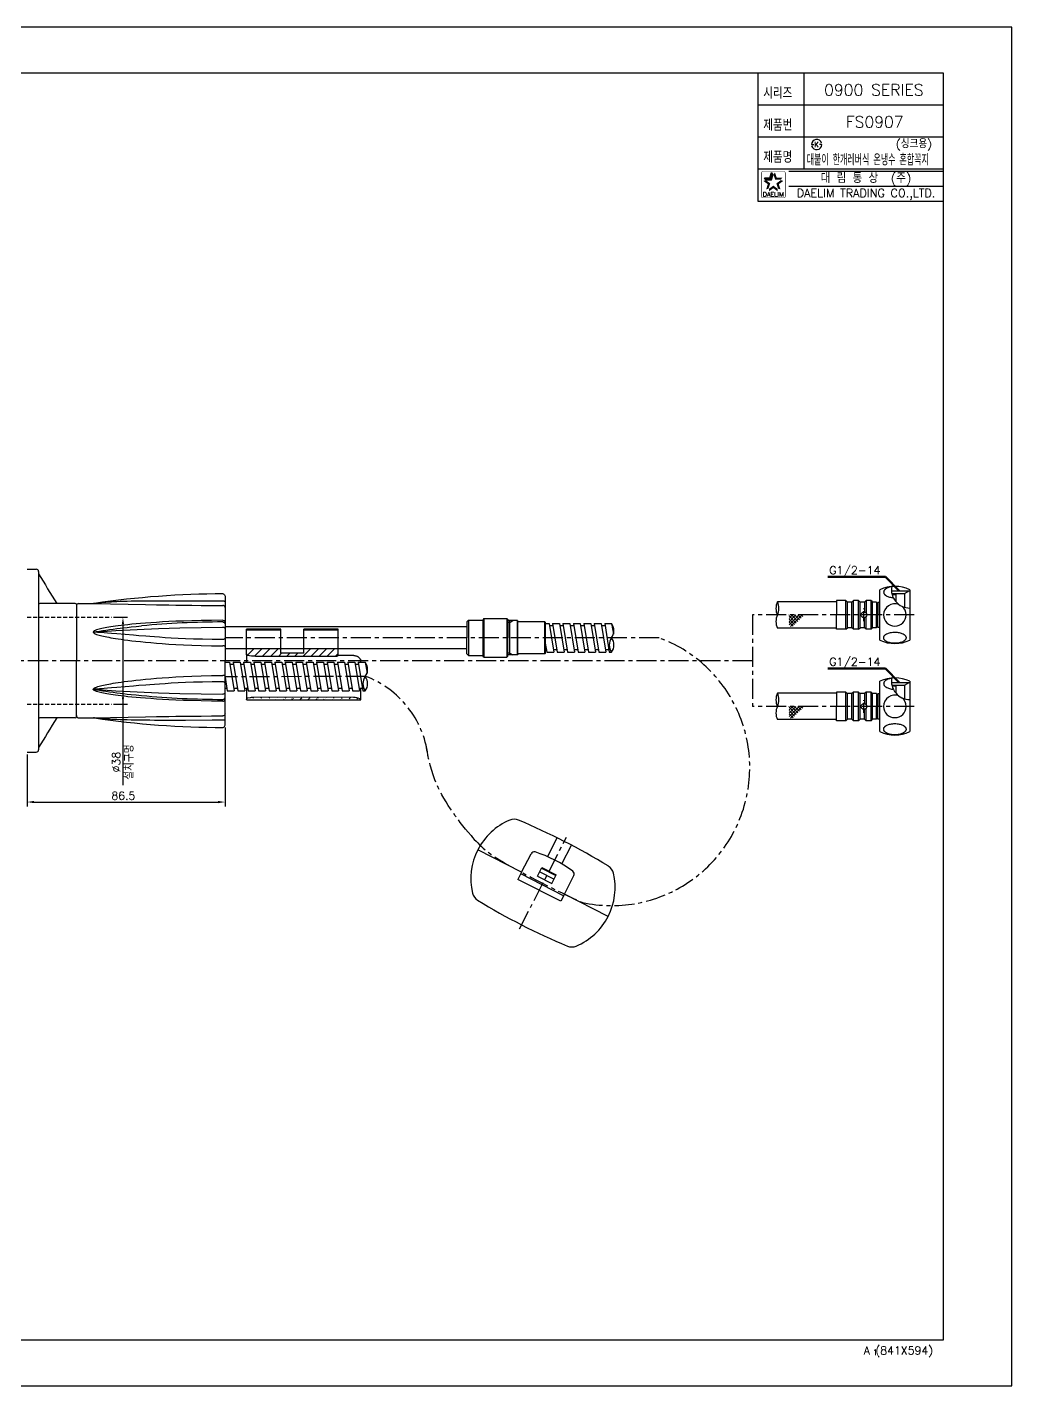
# Model space of a CAD drawing. Extents: x 18066 to 18907, y -8788 to -8194.
# Drawn here: x 18476 to 18907, y -8788 to -8194 of the extents above; entities that cross this region are included whole.
import ezdxf
from ezdxf.enums import TextEntityAlignment as Align

# ---------------------------------------------------------------- set-up
doc = ezdxf.new("R2010")
doc.units = 0
doc.header["$LTSCALE"] = 7
doc.header["$MEASUREMENT"] = 0
doc.linetypes.add('CENTER', pattern=[2, 1.25, -0.25, 0.25, -0.25])
doc.linetypes.add('HIDDEN', pattern=[0.375, 0.25, -0.125])
doc.layers.get('0').update_dxf_attribs({"color": 2, "linetype": 'CONTINUOUS'})
for name, color, linetype in [('CL', 1, 'CENTER'), ('D', 2, 'CONTINUOUS'), ('DIM', 2, 'CONTINUOUS'), ('DWG', 7, 'CONTINUOUS'), ('TXT', 4, 'CONTINUOUS')]:
    doc.layers.add(name, color=color, linetype=linetype)
doc.styles.add('GHS', font='ROMANS.shx', dxfattribs={"bigfont": 'GHS.shx'})
doc.styles.add('HAN', font='TXT.shx', dxfattribs={"bigfont": 'GHS.shx'})
doc.styles.add('ROMANS', font='romans')
doc.dimstyles.new('STANDARD$7', dxfattribs={"dimtxt": 3.5, "dimasz": 3, "dimexe": 1, "dimexo": 1, "dimgap": 1, "dimtad": 1, "dimdec": 4, "dimdsep": 46, "dimtxsty": 'GHS', "dimcen": 1, "dimclrd": 256, "dimclre": 256, "dimclrt": 2, "dimadec": 4, "dimazin": 2, "dimtfac": 1, "dimtdec": 4, "dimtmove": 2, "dimatfit": 2, "dimfxl": 0, "dimtolj": 1, "dimtzin": 0, "dimlwd": -1, "dimlwe": -1, "dimarcsym": 0})
pattern_1 = [(45, (17105.999, -6236.7626), (-1.767767, 1.767767), [])]

# ---------------------------------------------------------------- blocks, each defined once
blk = doc.blocks.new('BORDER')
for p, q in [((1, 1), (0, 1)), ((1, 0), (1, 1)), ((0, 0), (1, 0))]:
    blk.add_line(p, q)
blk = doc.blocks.new('KS')
at = {"layer": 'D'}
for p, q in [((-2.25, 0), (-1.75, 0)), ((-1.75, 0), (-1.25, 0)), ((1.75, 0), (1.25, 0)), ((2.25, 0), (1.75, 0))]:
    blk.add_line(p, q, dxfattribs=at)
for start, end in [(15, 180), (195, 0)]:
    blk.add_arc((0, 0), 2.25, start, end, dxfattribs=at)
at = {"layer": 'D', "style": 'HAN'}
blk.add_text('K', height=2.39, dxfattribs=at).set_placement((0, 0), align=Align.MIDDLE)
blk = doc.blocks.new('A$C00170C1F')
at = {"layer": 'CL'}
blk.add_line((32, 45), (32, 0), dxfattribs=at)
at = {"layer": 'DWG'}
for p, q in [((21.5, 26), (42.5, 26)), ((21.5, 22.5), (21.5, 26)), ((42.5, 22.5), (42.5, 26)), ((0, 22.5), (21.5, 22.5)), ((0, 22.5), (21.5, 22.5)), ((21.5, 23.32), (42.5, 23.32)), ((21.5, 22.5), (21.5, 13.41)), ((28.5, 20.89), (28.5, 16.58)), ((35.5, 20.89), (28.5, 20.89)), ((35.5, 18.71), (28.5, 18.71)), ((35.5, 20.89), (35.5, 16.58)), ((42.5, 22.5), (64, 22.5)), ((42.5, 22.5), (64, 22.5)), ((42.5, 22.5), (42.5, 13.41)), ((35.5, 16.89), (28.5, 16.89)), ((35.5, 16.58), (28.5, 16.58)), ((28.5, 11.3), (28.5, 2.02)), ((35.5, 11.3), (35.5, 2.02))]:
    blk.add_line(p, q, dxfattribs=at)
for centre, radius, start, end in [((10.36, 37.17), 5, 94.37789, 139.87054), ((32, -245.5), 288.5, 85.62211, 94.37789), ((53.64, 37.17), 5, 40.12946, 85.62211), ((27.77, 22.5), 27.77, 139.87054, 180), ((36.23, 22.5), 27.77, 0, 40.12946), ((27.77, 22.5), 27.77, 180, 220.12946), ((36.23, 22.5), 27.77, 319.87054, 0), ((23, 13.41), 1.5, 180, 261.02746), ((32, 70.38), 59.18, 261.02746, 278.98046), ((41, 13.41), 1.5, 278.98046, 0), ((10.36, 7.83), 5, 220.12946, 265.62211), ((32, 290.5), 288.5, 265.62211, 274.37789), ((53.64, 7.83), 5, 274.37789, 319.87054)]:
    blk.add_arc(centre, radius, start, end, dxfattribs=at)

msp = doc.modelspace()

# ---------------------------------------------------------------- hatches: boundary and pattern name
at = {"layer": 'D'}
h = msp.add_hatch(dxfattribs=at)
h.set_pattern_fill('ANSI31', color=256, scale=20, style=0)
h.set_pattern_definition(pattern_1)
h.paths.add_polyline_path([(18572.01, -8465.78), (18572.01, -8468.06, 0.363562), (18572.43, -8468.55), (18574.2, -8468.85, 0.040985), (18575.83, -8468.98), (18611.51, -8468.98, 0.610465), (18611.91, -8468.19), (18612.01, -8468.43), (18612.01, -8465.78), (18597.01, -8465.78), (18597.01, -8467.73), (18587.01, -8467.73), (18587.01, -8465.78)])
h = msp.add_hatch(dxfattribs=at)
h.set_pattern_fill('ANSI31', color=256, scale=20, style=0)
h.set_pattern_definition(pattern_1)
edge = h.paths.add_edge_path()
edge.add_line((18621.84, -8487.9), (18621.47, -8487.71))
edge.add_arc((18621.71, -8488.17), 0.3, 0.00002, 63.43504)
edge.add_arc((18618.78, -8493.08), 6, 63.43459, 89.75)
edge.add_arc((18572.51, -8487.91), 0.5, 99.46229, 180)
edge.add_line((18572.01, -8487.93), (18572.01, -8487.91))
edge.add_arc((18572.31, -8487.93), 0.3, 180, 270)
edge.add_line((18573.62, -8487.21), (18572.43, -8487.41))
edge.add_arc((18575.27, -8497.08), 10, 90.24949, 99.46229)
edge.add_line((18597.01, -8486.98), (18575.22, -8487.08))
edge.add_line((18622.01, -8488.23), (18572.31, -8488.23))
edge.add_line((18618.81, -8487.08), (18597.01, -8486.98))

# ---------------------------------------------------------------- linework, layer by layer
at = {"color": 7}
for p, q in [((18795.56, -8214.05), (18795.56, -8270.05)), ((18815.56, -8214.05), (18815.56, -8256.05)), ((18795.56, -8228.05), (18876.56, -8228.05)), ((18795.56, -8242.05), (18876.56, -8242.05)), ((18795.56, -8256.05), (18876.56, -8256.05)), ((18795.56, -8270.05), (18876.56, -8270.05))]:
    msp.add_line(p, q, dxfattribs=at)
at = {"color": 2}
for p, q in [((18798.38, -8259.87), (18800.8, -8259.87)), ((18799.04, -8260.78), (18798.38, -8259.87)), ((18799.04, -8260.78), (18801.47, -8260.78)), ((18800.8, -8259.87), (18801.55, -8257.56)), ((18801.47, -8260.78), (18802.22, -8258.48)), ((18802.22, -8258.48), (18801.55, -8257.56)), ((18809.16, -8453.98), (18812.12, -8451.02)), ((18809.16, -8455.39), (18813.54, -8451.02)), ((18809.16, -8452.56), (18810.71, -8451.02)), ((18809.16, -8451.15), (18809.29, -8451.02)), ((18812.33, -8454.57), (18809.16, -8451.4)), ((18809.87, -8456.1), (18814.95, -8451.02)), ((18813.04, -8453.86), (18810.2, -8451.02)), ((18813.75, -8453.15), (18811.61, -8451.02)), ((18814.45, -8452.44), (18813.03, -8451.02)), ((18815.16, -8451.74), (18814.44, -8451.02)), ((18815.87, -8451.03), (18815.86, -8451.02)), ((18811.62, -8455.27), (18809.16, -8452.81)), ((18810.92, -8455.98), (18809.16, -8454.23)), ((18809.16, -8493.98), (18812.12, -8491.02)), ((18809.16, -8495.39), (18813.54, -8491.02)), ((18809.16, -8492.56), (18810.71, -8491.02)), ((18809.16, -8491.15), (18809.29, -8491.02)), ((18812.33, -8494.57), (18809.16, -8491.4)), ((18811.62, -8495.27), (18809.16, -8492.81)), ((18809.87, -8496.1), (18814.95, -8491.02)), ((18813.04, -8493.86), (18810.2, -8491.02)), ((18813.75, -8493.15), (18811.61, -8491.02)), ((18814.45, -8492.44), (18813.03, -8491.02)), ((18815.16, -8491.74), (18814.44, -8491.02)), ((18815.87, -8491.03), (18815.86, -8491.02)), ((18810.92, -8495.98), (18809.16, -8494.23))]:
    msp.add_line(p, q, dxfattribs=at)
at = {"color": 2, "linetype": 'Continuous'}
for p, q in [((18809.06, -8257.05), (18876.56, -8257.05)), ((18809.06, -8263.55), (18876.56, -8263.55))]:
    msp.add_line(p, q, dxfattribs=at)
at = {"color": 7, "linetype": 'Continuous'}
for p, q in [((18848.93, -8451.02), (18848.93, -8440)), ((18854.11, -8441.67), (18859.68, -8441.67)), ((18848.93, -8462.04), (18848.93, -8451.02)), ((18587.01, -8457.2), (18572.01, -8457.2)), ((18572.01, -8468.52), (18572.01, -8457.2)), ((18587.01, -8457.7), (18572.01, -8457.7)), ((18587.01, -8467.73), (18587.01, -8457.2)), ((18597.01, -8467.73), (18597.01, -8457.2)), ((18612.01, -8457.2), (18597.01, -8457.2)), ((18612.01, -8457.7), (18597.01, -8457.7)), ((18612.01, -8468.42), (18612.01, -8457.2)), ((18572.02, -8468.72), (18572.01, -8468.92)), ((18572.01, -8468.92), (18572.01, -8469.15)), ((18572.01, -8469.15), (18572.01, -8469.39)), ((18572.01, -8469.39), (18572.01, -8471.73)), ((18572.02, -8468.63), (18572.02, -8468.66)), ((18572.02, -8468.67), (18572.02, -8468.72)), ((18572.43, -8468.55), (18574.19, -8468.85)), ((18575.84, -8468.98), (18611.51, -8468.98)), ((18597.01, -8467.73), (18587.01, -8467.73)), ((18612.51, -8468.64), (18617.87, -8468.64)), ((18622.01, -8471.73), (18622.01, -8471.02)), ((18848.93, -8491.02), (18848.93, -8480)), ((18854.11, -8481.67), (18859.68, -8481.67)), ((18572.01, -8483.23), (18572.01, -8487.93)), ((18572.01, -8487.93), (18572.01, -8487.91)), ((18622.01, -8488.23), (18572.31, -8488.23)), ((18573.62, -8487.21), (18572.43, -8487.41)), ((18597.01, -8486.98), (18575.22, -8487.08)), ((18618.81, -8487.08), (18597.01, -8486.98)), ((18621.84, -8487.9), (18621.47, -8487.71)), ((18622.01, -8488.19), (18622.01, -8483.23)), ((18848.93, -8502.04), (18848.93, -8491.02))]:
    msp.add_line(p, q, dxfattribs=at)
at = {"color": 2, "linetype": 'Continuous', "const_width": 0.2}
for points in [[(18797.04, -8257.92, -0.414214), (18797.79, -8257.17)], [(18797.04, -8267.92), (18797.04, -8257.92, -1)], [(18797.79, -8257.17), (18806.79, -8257.17, -0.414214), (18807.54, -8257.92, 0.043396)], [(18807.54, -8257.92), (18807.54, -8267.92, -0.414214), (18806.79, -8268.67)], [(18806.79, -8268.67), (18798.04, -8268.67, -0.414214), (18797.04, -8267.92, 0.672398)]]:
    msp.add_lwpolyline(points, format="xyb", dxfattribs=at)
at = {"color": 7, "linetype": 'Continuous'}
for points in [[(18572.01, -8468.52), (18572.01, -8468.55), (18572.01, -8468.58), (18572.01, -8468.6), (18572.02, -8468.63)], [(18572.02, -8468.66), (18572.02, -8468.67), (18572.02, -8468.67)], [(18572.02, -8468.67), (18572.02, -8468.67), (18572.02, -8468.67), (18572.02, -8468.67)], [(18612.01, -8468.42), (18612.01, -8468.44), (18612.02, -8468.46), (18612.04, -8468.48), (18612.05, -8468.5)], [(18612.05, -8468.5), (18612.08, -8468.52), (18612.11, -8468.54), (18612.14, -8468.56), (18612.18, -8468.58), (18612.22, -8468.59), (18612.27, -8468.61), (18612.31, -8468.62), (18612.36, -8468.63), (18612.41, -8468.63), (18612.46, -8468.63), (18612.51, -8468.64)], [(18617.87, -8468.64), (18618.09, -8468.64), (18618.31, -8468.65), (18618.53, -8468.66), (18618.74, -8468.68), (18618.96, -8468.71), (18619.17, -8468.74), (18619.37, -8468.78), (18619.57, -8468.83), (18619.77, -8468.88), (18619.96, -8468.94), (18620.14, -8469.01), (18620.32, -8469.08), (18620.48, -8469.17), (18620.65, -8469.26), (18620.8, -8469.36), (18620.94, -8469.48), (18621.07, -8469.6), (18621.2, -8469.73)], [(18621.2, -8469.73), (18621.33, -8469.88), (18621.45, -8470.04), (18621.57, -8470.2), (18621.69, -8470.37), (18621.81, -8470.54), (18621.93, -8470.71)], [(18621.93, -8470.71), (18621.95, -8470.76), (18621.97, -8470.8), (18621.99, -8470.85), (18622, -8470.9), (18622.01, -8470.96), (18622.01, -8471.02)]]:
    msp.add_lwpolyline(points, dxfattribs=at)
for centre, radius, start, end in [((18855.43, -8453.52), 15, 64.32071, 115.67929), ((18855.43, -8448.52), 15, 244.32071, 295.67929), ((18572.51, -8468.06), 0.5, 180, 260.53771), ((18575.84, -8458.98), 10, 260.53771, 269.99999), ((18611.51, -8468.48), 0.5, 270, 0), ((18855.43, -8493.52), 15, 64.32071, 115.67929), ((18572.51, -8487.91), 0.5, 99.46229, 180), ((18572.31, -8487.93), 0.3, 180, 270), ((18575.27, -8497.08), 10, 90.24949, 99.46229), ((18618.78, -8493.08), 6, 63.43459, 89.75), ((18621.71, -8488.17), 0.3, 0.00002, 63.43504), ((18855.43, -8488.52), 15, 244.32071, 295.67929)]:
    msp.add_arc(centre, radius, start, end, dxfattribs=at)
at = {"color": 2, "linetype": 'Continuous'}
for centre, radius, start, end in [((18810.21, -8448.17), 6.77, 154.67098, 204.89297), ((18797.93, -8448.12), 6.78, 334.70702, 24.85692), ((18810.21, -8453.87), 6.77, 155.10703, 205.32902), ((18810.21, -8488.17), 6.77, 154.67098, 204.89297), ((18797.93, -8488.12), 6.78, 334.70702, 24.85692), ((18810.21, -8493.87), 6.77, 155.10703, 205.32902)]:
    msp.add_arc(centre, radius, start, end, dxfattribs=at)
for centre, radius, start, end in [((18727.21, -8457.9), 5.38, 324.51066, 35.48934), ((18735.98, -8464.15), 5.39, 144.53814, 215.46186), ((18727.21, -8464.15), 5.39, 324.53814, 35.46186), ((18619.52, -8474.86), 5.38, 324.51066, 35.48934), ((18628.29, -8481.11), 5.39, 144.53814, 215.46186), ((18619.52, -8481.11), 5.39, 324.53814, 35.46186)]:
    msp.add_arc(centre, radius, start, end)
at = {"color": 2}
for points in [[(18799.88, -8262.7), (18800.96, -8262.35), (18797.92, -8261.27), (18799, -8260.92)], [(18798.38, -8259.87), (18799.04, -8260.78), (18800.8, -8259.87), (18801.47, -8260.78)], [(18799.13, -8265), (18800.21, -8264.65), (18799.88, -8262.7), (18800.96, -8262.35)], [(18800.8, -8259.87), (18801.47, -8260.78), (18801.55, -8257.56), (18802.22, -8258.48)], [(18803.03, -8257.56), (18802.37, -8258.48), (18803.78, -8259.87), (18803.12, -8260.78)], [(18803.78, -8259.87), (18803.12, -8260.78), (18806.21, -8259.87), (18805.54, -8260.78)], [(18806.66, -8261.27), (18805.59, -8260.92), (18804.7, -8262.7), (18803.62, -8262.35)], [(18804.7, -8262.7), (18803.62, -8262.35), (18805.45, -8265), (18804.37, -8264.65)], [(18802.29, -8264.45), (18802.29, -8263.32), (18800.33, -8265.87), (18800.33, -8264.74)], [(18804.25, -8265.87), (18804.25, -8264.74), (18802.29, -8264.45), (18802.29, -8263.32)]]:
    msp.add_solid(points, dxfattribs=at)
at = {"layer": 'CL'}
for p, q in [((18863.93, -8451.02), (18793.19, -8451.02)), ((18793.19, -8451.02), (18793.19, -8491.02)), ((18752.32, -8461.02), (18562.58, -8461.02)), ((18793.19, -8471.02), (18457.08, -8471.02)), ((18624.01, -8477.87), (18562.58, -8478.13)), ((18863.93, -8491.02), (18793.19, -8491.02))]:
    msp.add_line(p, q, dxfattribs=at)
at = {"layer": 'CL', "ltscale": 0.5}
for p, q in [((18841.93, -8453.77), (18841.93, -8448.27)), ((18841.93, -8493.77), (18841.93, -8488.27))]:
    msp.add_line(p, q, dxfattribs=at)
at = {"layer": 'CL'}
for centre, radius, start, end in [((18731.61, -8517.73), 60.37, 257.87748, 69.94571), ((18609.03, -8517.73), 42.59, 7.29686, 69.4065), ((18708.37, -8515.29), 50, 220.09229, 240.22077), ((18890.84, -8196.41), 417.39, 240.22077, 245.67823)]:
    msp.add_arc(centre, radius, start, end, dxfattribs=at)
msp.add_open_spline([(18670.12, -8547.49), (18663.71, -8539.87), (18654.65, -8527.76), (18651.33, -8513.24), (18650.49, -8507.99)], degree=3, knots=[8.629872, 8.629872, 8.629872, 8.629872, 37.797333, 53.628396, 53.628396, 53.628396, 53.628396], dxfattribs=at)
at = {"layer": 'D'}
for p, q in [((18853.95, -8440.54), (18861.63, -8440.54)), ((18675.71, -8452.52), (18675.71, -8469.52)), ((18685.78, -8452.52), (18685.78, -8469.52)), ((18669.03, -8453.27), (18669.03, -8468.77)), ((18675.28, -8453.27), (18675.28, -8468.77)), ((18687.08, -8454.27), (18686.28, -8454.27)), ((18687.08, -8454.27), (18688.38, -8453.52)), ((18690.38, -8468.52), (18690.38, -8453.52)), ((18702.38, -8468.02), (18702.38, -8454.02)), ((18687.08, -8467.77), (18686.28, -8467.77)), ((18687.08, -8467.77), (18688.38, -8468.52)), ((18853.95, -8480.54), (18861.63, -8480.54))]:
    msp.add_line(p, q, dxfattribs=at)
at = {"layer": 'D', "color": 7}
for p, q in [((18854.19, -8442.02), (18855.93, -8442.02)), ((18855.93, -8445.29), (18855.93, -8442.02)), ((18854.19, -8482.02), (18855.93, -8482.02)), ((18855.93, -8485.29), (18855.93, -8482.02))]:
    msp.add_line(p, q, dxfattribs=at)
at = {"layer": 'D', "color": 0}
for p, q in [((18859.68, -8441.67), (18859.68, -8447.68)), ((18848.93, -8461.7), (18848.93, -8451.02)), ((18859.68, -8481.67), (18859.68, -8487.68)), ((18848.93, -8501.7), (18848.93, -8491.02))]:
    msp.add_line(p, q, dxfattribs=at)
at = {"layer": 'D', "color": 2}
for p, q in [((18562.58, -8500.22), (18562.58, -8534.82)), ((18476.08, -8512.02), (18476.08, -8534.82)), ((18479.08, -8532.82), (18559.58, -8532.82))]:
    msp.add_line(p, q, dxfattribs=at)
at = {"layer": 'D'}
for centre in [(18861.93, -8440), (18861.93, -8480)]:
    msp.add_arc(centre, 8, 169.78672, 270, dxfattribs=at)
at = {"layer": 'D', "color": 2}
for points in [[(18479.08, -8532.32), (18479.08, -8533.32), (18476.08, -8532.82)], [(18559.58, -8532.32), (18559.58, -8533.32), (18562.58, -8532.82)]]:
    msp.add_solid(points, dxfattribs=at)
at = {"layer": 'DIM', "color": 3, "linetype": 'HIDDEN'}
for p, q in [((18476.08, -8452.02), (18512.88, -8452.02)), ((18476.08, -8490.02), (18512.88, -8490.02))]:
    msp.add_line(p, q, dxfattribs=at)
at = {"layer": 'DIM'}
for p, q in [((18513.88, -8452.02), (18519.95, -8452.02)), ((18517.95, -8455.02), (18517.95, -8525.41)), ((18513.88, -8490.02), (18519.95, -8490.02))]:
    msp.add_line(p, q, dxfattribs=at)
for points in [[(18517.45, -8455.02), (18518.45, -8455.02), (18517.95, -8452.02)], [(18517.45, -8487.02), (18518.45, -8487.02), (18517.95, -8490.02)]]:
    msp.add_solid(points, dxfattribs=at)
at = {"layer": 'DWG'}
for p, q in [((18476.08, -8431.02), (18480.08, -8431.02)), ((18481.08, -8432.02), (18481.08, -8510.02)), ((18497.08, -8446.02), (18481.58, -8446.02)), ((18497.58, -8446.52), (18497.58, -8471.02)), ((18498.58, -8446.02), (18504.99, -8446.02)), ((18504.99, -8446.02), (18527.8, -8446.49)), ((18505.22, -8446.02), (18505.07, -8446.02)), ((18505.33, -8446), (18505.5, -8445.98)), ((18505.5, -8445.98), (18505.51, -8445.98)), ((18505.51, -8445.98), (18505.5, -8445.98)), ((18505.51, -8445.98), (18505.51, -8445.98)), ((18516.78, -8445.2), (18515.33, -8445.25)), ((18518.2, -8445.15), (18516.78, -8445.2)), ((18519.73, -8445.11), (18518.2, -8445.15)), ((18521.52, -8445.07), (18519.73, -8445.11)), ((18523.69, -8445.03), (18521.52, -8445.07)), ((18526.39, -8444.99), (18523.69, -8445.03)), ((18529.75, -8444.96), (18526.39, -8444.99)), ((18527.8, -8446.49), (18532.56, -8446.58)), ((18545.29, -8444.93), (18539.06, -8444.93)), ((18561.73, -8441.82), (18562.1, -8441.97)), ((18562.1, -8441.97), (18562.35, -8442.19)), ((18562.35, -8442.19), (18562.52, -8442.49)), ((18562.52, -8442.49), (18562.58, -8442.82)), ((18562.58, -8442.82), (18562.58, -8471.02)), ((18829.93, -8445.27), (18804.09, -8445.27)), ((18834.05, -8444.77), (18829.93, -8444.77)), ((18829.93, -8444.77), (18829.93, -8451.02)), ((18834.05, -8457.27), (18834.05, -8444.77)), ((18834.05, -8444.77), (18834.7, -8445.42)), ((18834.68, -8456.64), (18834.68, -8445.41)), ((18836.66, -8445.42), (18834.7, -8445.42)), ((18837.31, -8444.77), (18836.66, -8445.42)), ((18836.66, -8456.62), (18836.66, -8445.42)), ((18837.31, -8457.27), (18837.31, -8444.77)), ((18839.55, -8444.77), (18837.31, -8444.77)), ((18839.55, -8457.27), (18839.55, -8444.77)), ((18839.55, -8444.77), (18840.2, -8445.42)), ((18840.2, -8456.62), (18840.2, -8445.42)), ((18842.16, -8445.42), (18840.2, -8445.42)), ((18842.81, -8444.77), (18842.16, -8445.42)), ((18842.16, -8445.42), (18842.16, -8449.79)), ((18845.05, -8444.77), (18842.81, -8444.77)), ((18842.81, -8444.77), (18842.81, -8450.14)), ((18845.05, -8457.27), (18845.05, -8444.77)), ((18845.05, -8444.77), (18845.7, -8445.42)), ((18845.7, -8456.62), (18845.7, -8445.42)), ((18847.43, -8445.42), (18845.7, -8445.42)), ((18847.43, -8445.42), (18847.43, -8451.02)), ((18847.93, -8445.52), (18847.93, -8451.02)), ((18848.93, -8445.52), (18847.93, -8445.52)), ((18497.58, -8447.02), (18497.58, -8449.02)), ((18675.71, -8452.52), (18675.28, -8453.27)), ((18675.71, -8452.52), (18685.78, -8452.52)), ((18686.28, -8453.02), (18685.78, -8452.52)), ((18829.93, -8457.27), (18829.93, -8451.02)), ((18842.16, -8456.62), (18842.16, -8452.25)), ((18842.81, -8457.27), (18842.81, -8451.9)), ((18847.93, -8447.27), (18847.43, -8447.27)), ((18847.43, -8456.62), (18847.43, -8451.02)), ((18847.93, -8456.52), (18847.93, -8451.02)), ((18505.5, -8458.5), (18505.51, -8458.5)), ((18505.51, -8458.54), (18505.51, -8458.46)), ((18507.66, -8458.08), (18509.19, -8457.85)), ((18509.19, -8457.85), (18510.49, -8457.65)), ((18510.49, -8457.65), (18512.05, -8457.43)), ((18512.05, -8457.43), (18513.72, -8457.19)), ((18513.72, -8457.19), (18515.33, -8456.98)), ((18515.33, -8456.98), (18516.78, -8456.8)), ((18516.78, -8456.8), (18518.2, -8456.63)), ((18518.2, -8456.63), (18519.73, -8456.45)), ((18519.73, -8456.45), (18521.51, -8456.25)), ((18521.51, -8456.25), (18523.68, -8456.02)), ((18668.28, -8456.27), (18562.58, -8456.27)), ((18668.28, -8454.02), (18669.03, -8453.27)), ((18668.28, -8454.02), (18668.28, -8461.02)), ((18669.03, -8453.27), (18675.28, -8453.27)), ((18686.28, -8453.02), (18686.28, -8461.02)), ((18690.38, -8453.52), (18686.28, -8453.52)), ((18687.08, -8468.52), (18687.08, -8453.52)), ((18690.38, -8453.52), (18690.58, -8453.72)), ((18690.58, -8453.72), (18690.58, -8454.02)), ((18690.58, -8468.02), (18690.58, -8454.02)), ((18702.38, -8454.02), (18690.58, -8454.02)), ((18702.38, -8454.02), (18702.58, -8454.22)), ((18702.58, -8454.22), (18702.58, -8467.82)), ((18702.58, -8454.77), (18704.22, -8454.77)), ((18704.22, -8454.77), (18706.26, -8467.27)), ((18705.9, -8455.77), (18704.38, -8455.77)), ((18705.74, -8454.77), (18707.78, -8467.27)), ((18705.74, -8454.77), (18708.78, -8454.77)), ((18708.78, -8454.77), (18710.82, -8467.27)), ((18710.46, -8455.77), (18708.94, -8455.77)), ((18710.3, -8454.77), (18712.34, -8467.27)), ((18710.3, -8454.77), (18713.34, -8454.77)), ((18713.34, -8454.77), (18715.38, -8467.27)), ((18715.03, -8455.77), (18713.51, -8455.77)), ((18714.87, -8454.77), (18716.91, -8467.27)), ((18714.87, -8454.77), (18717.91, -8454.77)), ((18717.91, -8454.77), (18719.94, -8467.27)), ((18719.59, -8455.77), (18718.07, -8455.77)), ((18719.43, -8454.77), (18721.46, -8467.27)), ((18719.43, -8454.77), (18722.47, -8454.77)), ((18722.47, -8454.77), (18724.5, -8467.27)), ((18724.16, -8455.77), (18722.64, -8455.77)), ((18724, -8454.77), (18726.03, -8467.27)), ((18724, -8454.77), (18727.04, -8454.77)), ((18727.04, -8454.77), (18729.07, -8467.27)), ((18728.72, -8455.77), (18727.2, -8455.77)), ((18728.56, -8454.77), (18730.59, -8467.27)), ((18728.56, -8454.77), (18731.6, -8454.77)), ((18731.6, -8454.77), (18732.36, -8459.47)), ((18732.16, -8455.77), (18731.77, -8455.77)), ((18829.93, -8456.77), (18804.09, -8456.77)), ((18834.05, -8457.27), (18829.93, -8457.27)), ((18834.05, -8457.27), (18834.7, -8456.62)), ((18836.66, -8456.62), (18834.7, -8456.62)), ((18837.31, -8457.27), (18836.66, -8456.62)), ((18839.55, -8457.27), (18837.31, -8457.27)), ((18839.55, -8457.27), (18840.2, -8456.62)), ((18842.16, -8456.62), (18840.2, -8456.62)), ((18842.81, -8457.27), (18842.16, -8456.62)), ((18845.05, -8457.27), (18842.81, -8457.27)), ((18845.05, -8457.27), (18845.7, -8456.62)), ((18847.43, -8456.62), (18845.7, -8456.62)), ((18847.93, -8454.77), (18847.43, -8454.77)), ((18848.93, -8456.52), (18847.93, -8456.52)), ((18508.64, -8458.75), (18507.66, -8458.68)), ((18509.8, -8458.83), (18508.64, -8458.75)), ((18511.24, -8458.95), (18509.8, -8458.83)), ((18512.88, -8459.08), (18511.24, -8458.95)), ((18515.33, -8459.29), (18512.88, -8459.08)), ((18522.54, -8459.93), (18515.33, -8459.29)), ((18524.96, -8460.13), (18522.54, -8459.93)), ((18668.28, -8468.02), (18668.28, -8461.02)), ((18686.28, -8469.02), (18686.28, -8461.02)), ((18702.58, -8463.36), (18703.22, -8467.27)), ((18668.28, -8465.77), (18562.58, -8465.77)), ((18668.28, -8468.02), (18669.03, -8468.77)), ((18669.03, -8468.77), (18675.28, -8468.77)), ((18675.71, -8469.52), (18675.28, -8468.77)), ((18675.71, -8469.52), (18685.78, -8469.52)), ((18686.28, -8469.02), (18685.78, -8469.52)), ((18690.38, -8468.52), (18686.28, -8468.52)), ((18690.38, -8468.52), (18690.58, -8468.32)), ((18690.58, -8468.02), (18690.58, -8468.32)), ((18702.38, -8468.02), (18690.58, -8468.02)), ((18702.38, -8468.02), (18702.58, -8467.82)), ((18703.05, -8466.27), (18702.58, -8466.27)), ((18703.22, -8467.27), (18706.26, -8467.27)), ((18707.61, -8466.27), (18706.09, -8466.27)), ((18707.78, -8467.27), (18710.82, -8467.27)), ((18712.17, -8466.27), (18710.65, -8466.27)), ((18712.34, -8467.27), (18715.38, -8467.27)), ((18716.69, -8466.27), (18715.21, -8466.27)), ((18716.74, -8466.27), (18715.22, -8466.27)), ((18716.91, -8467.27), (18719.94, -8467.27)), ((18721.3, -8466.27), (18719.78, -8466.27)), ((18721.46, -8467.27), (18724.5, -8467.27)), ((18725.82, -8466.27), (18724.34, -8466.27)), ((18725.87, -8466.27), (18724.35, -8466.27)), ((18726.03, -8467.27), (18729.07, -8467.27)), ((18730.43, -8466.27), (18728.91, -8466.27)), ((18730.59, -8467.27), (18731.6, -8467.27)), ((18497.58, -8495.02), (18497.58, -8471.02)), ((18562.58, -8499.22), (18562.58, -8471.02)), ((18562.58, -8471.73), (18564.57, -8471.73)), ((18564.57, -8471.73), (18566.61, -8484.23)), ((18566.25, -8472.73), (18564.73, -8472.73)), ((18566.09, -8471.73), (18568.13, -8484.23)), ((18566.09, -8471.73), (18569.13, -8471.73)), ((18569.13, -8471.73), (18571.17, -8484.23)), ((18570.82, -8472.73), (18569.3, -8472.73)), ((18570.66, -8471.73), (18572.7, -8484.23)), ((18570.66, -8471.73), (18573.7, -8471.73)), ((18573.7, -8471.73), (18575.74, -8484.23)), ((18575.38, -8472.73), (18573.86, -8472.73)), ((18575.22, -8471.73), (18577.26, -8484.23)), ((18575.22, -8471.73), (18578.26, -8471.73)), ((18578.26, -8471.73), (18580.3, -8484.23)), ((18579.95, -8472.73), (18578.43, -8472.73)), ((18579.79, -8471.73), (18581.83, -8484.23)), ((18579.79, -8471.73), (18582.83, -8471.73)), ((18582.83, -8471.73), (18584.87, -8484.23)), ((18584.51, -8472.73), (18582.99, -8472.73)), ((18584.35, -8471.73), (18586.39, -8484.23)), ((18584.35, -8471.73), (18587.39, -8471.73)), ((18587.39, -8471.73), (18589.42, -8484.23)), ((18589.08, -8472.73), (18587.56, -8472.73)), ((18588.92, -8471.73), (18590.95, -8484.23)), ((18588.92, -8471.73), (18591.96, -8471.73)), ((18591.96, -8471.73), (18593.99, -8484.23)), ((18593.64, -8472.73), (18592.12, -8472.73)), ((18593.48, -8471.73), (18595.51, -8484.23)), ((18593.48, -8471.73), (18596.52, -8471.73)), ((18596.52, -8471.73), (18598.55, -8484.23)), ((18598.21, -8472.73), (18596.69, -8472.73)), ((18598.05, -8471.73), (18600.08, -8484.23)), ((18598.05, -8471.73), (18601.09, -8471.73)), ((18601.09, -8471.73), (18603.12, -8484.23)), ((18602.77, -8472.73), (18601.25, -8472.73)), ((18602.61, -8471.73), (18604.64, -8484.23)), ((18602.61, -8471.73), (18605.64, -8471.73)), ((18605.64, -8471.73), (18607.68, -8484.23)), ((18607.34, -8472.73), (18605.82, -8472.73)), ((18607.17, -8471.73), (18609.21, -8484.23)), ((18607.17, -8471.73), (18610.21, -8471.73)), ((18610.21, -8471.73), (18612.25, -8484.23)), ((18611.9, -8472.73), (18610.38, -8472.73)), ((18611.73, -8471.73), (18613.77, -8484.23)), ((18611.73, -8471.73), (18614.77, -8471.73)), ((18614.77, -8471.73), (18616.81, -8484.23)), ((18616.47, -8472.73), (18614.95, -8472.73)), ((18616.3, -8471.73), (18618.34, -8484.23)), ((18616.3, -8471.73), (18619.34, -8471.73)), ((18619.34, -8471.73), (18621.38, -8484.23)), ((18621.03, -8472.73), (18619.51, -8472.73)), ((18620.86, -8471.73), (18622.9, -8484.23)), ((18620.86, -8471.73), (18623.9, -8471.73)), ((18623.9, -8471.73), (18624.67, -8476.43)), ((18624.47, -8472.73), (18624.08, -8472.73)), ((18522.54, -8482.11), (18515.33, -8482.75)), ((18524.96, -8481.91), (18522.54, -8482.11)), ((18562.58, -8478.17), (18563.57, -8484.23)), ((18505.5, -8483.54), (18505.51, -8483.54)), ((18505.51, -8483.5), (18505.51, -8483.58)), ((18508.64, -8483.29), (18507.66, -8483.36)), ((18507.66, -8483.96), (18509.19, -8484.2)), ((18509.8, -8483.21), (18508.64, -8483.29)), ((18509.19, -8484.2), (18510.49, -8484.39)), ((18511.24, -8483.1), (18509.8, -8483.21)), ((18510.49, -8484.39), (18512.05, -8484.61)), ((18512.88, -8482.96), (18511.24, -8483.1)), ((18512.05, -8484.61), (18513.72, -8484.85)), ((18515.33, -8482.75), (18512.88, -8482.96)), ((18513.72, -8484.85), (18515.33, -8485.06)), ((18515.33, -8485.06), (18516.78, -8485.24)), ((18516.78, -8485.24), (18518.2, -8485.42)), ((18518.2, -8485.42), (18519.73, -8485.59)), ((18519.73, -8485.59), (18521.51, -8485.79)), ((18521.51, -8485.79), (18523.68, -8486.02)), ((18563.4, -8483.23), (18562.58, -8483.23)), ((18563.57, -8484.23), (18566.61, -8484.23)), ((18567.96, -8483.23), (18566.44, -8483.23)), ((18568.13, -8484.23), (18571.17, -8484.23)), ((18572.48, -8483.23), (18571, -8483.23)), ((18572.53, -8483.23), (18571.01, -8483.23)), ((18572.7, -8484.23), (18575.74, -8484.23)), ((18577.09, -8483.23), (18575.57, -8483.23)), ((18577.26, -8484.23), (18580.3, -8484.23)), ((18581.61, -8483.23), (18580.13, -8483.23)), ((18581.66, -8483.23), (18580.14, -8483.23)), ((18581.83, -8484.23), (18584.87, -8484.23)), ((18586.22, -8483.23), (18584.7, -8483.23)), ((18586.39, -8484.23), (18589.42, -8484.23)), ((18590.74, -8483.23), (18589.26, -8483.23)), ((18590.79, -8483.23), (18589.27, -8483.23)), ((18590.95, -8484.23), (18593.99, -8484.23)), ((18595.35, -8483.23), (18593.83, -8483.23)), ((18595.51, -8484.23), (18598.55, -8484.23)), ((18599.87, -8483.23), (18598.39, -8483.23)), ((18599.92, -8483.23), (18598.4, -8483.23)), ((18600.08, -8484.23), (18603.12, -8484.23)), ((18604.48, -8483.23), (18602.96, -8483.23)), ((18604.64, -8484.23), (18607.68, -8484.23)), ((18609, -8483.23), (18607.52, -8483.23)), ((18609.05, -8483.23), (18607.53, -8483.23)), ((18609.21, -8484.23), (18612.25, -8484.23)), ((18613.61, -8483.23), (18612.09, -8483.23)), ((18613.77, -8484.23), (18616.81, -8484.23)), ((18618.13, -8483.23), (18616.65, -8483.23)), ((18618.18, -8483.23), (18616.66, -8483.23)), ((18618.34, -8484.23), (18621.38, -8484.23)), ((18622.74, -8483.23), (18621.22, -8483.23)), ((18622.9, -8484.23), (18623.9, -8484.23)), ((18829.93, -8485.27), (18804.09, -8485.27)), ((18834.05, -8484.77), (18829.93, -8484.77)), ((18829.93, -8484.77), (18829.93, -8491.02)), ((18834.05, -8497.27), (18834.05, -8484.77)), ((18834.05, -8484.77), (18834.7, -8485.42)), ((18834.68, -8496.64), (18834.68, -8485.41)), ((18836.66, -8485.42), (18834.7, -8485.42)), ((18837.31, -8484.77), (18836.66, -8485.42)), ((18836.66, -8496.62), (18836.66, -8485.42)), ((18837.31, -8497.27), (18837.31, -8484.77)), ((18839.55, -8484.77), (18837.31, -8484.77)), ((18839.55, -8497.27), (18839.55, -8484.77)), ((18839.55, -8484.77), (18840.2, -8485.42)), ((18840.2, -8496.62), (18840.2, -8485.42)), ((18842.16, -8485.42), (18840.2, -8485.42)), ((18842.81, -8484.77), (18842.16, -8485.42)), ((18842.16, -8485.42), (18842.16, -8489.79)), ((18845.05, -8484.77), (18842.81, -8484.77)), ((18842.81, -8484.77), (18842.81, -8490.14)), ((18845.05, -8497.27), (18845.05, -8484.77)), ((18845.05, -8484.77), (18845.7, -8485.42)), ((18845.7, -8496.62), (18845.7, -8485.42)), ((18847.43, -8485.42), (18845.7, -8485.42)), ((18847.43, -8485.42), (18847.43, -8491.02)), ((18847.93, -8487.27), (18847.43, -8487.27)), ((18847.93, -8485.52), (18847.93, -8491.02)), ((18848.93, -8485.52), (18847.93, -8485.52)), ((18497.58, -8495.52), (18497.58, -8493.27)), ((18829.93, -8497.27), (18829.93, -8491.02)), ((18842.16, -8496.62), (18842.16, -8492.25)), ((18842.81, -8497.27), (18842.81, -8491.9)), ((18847.43, -8496.62), (18847.43, -8491.02)), ((18847.93, -8496.52), (18847.93, -8491.02)), ((18497.08, -8496.02), (18481.58, -8496.02)), ((18498.58, -8496.02), (18504.99, -8496.02)), ((18504.99, -8496.02), (18527.8, -8495.56)), ((18505.22, -8496.02), (18505.07, -8496.02)), ((18505.33, -8496.04), (18505.5, -8496.06)), ((18505.5, -8496.06), (18505.51, -8496.07)), ((18505.51, -8496.06), (18505.5, -8496.06)), ((18505.51, -8496.06), (18505.51, -8496.07)), ((18516.78, -8496.85), (18515.33, -8496.79)), ((18518.2, -8496.89), (18516.78, -8496.85)), ((18519.73, -8496.93), (18518.2, -8496.89)), ((18521.52, -8496.97), (18519.73, -8496.93)), ((18523.69, -8497.01), (18521.52, -8496.97)), ((18526.39, -8497.05), (18523.69, -8497.01)), ((18529.75, -8497.08), (18526.39, -8497.05)), ((18527.8, -8495.56), (18532.56, -8495.47)), ((18545.29, -8497.11), (18539.06, -8497.11)), ((18561.73, -8500.22), (18562.1, -8500.07)), ((18562.1, -8500.07), (18562.35, -8499.85)), ((18562.35, -8499.85), (18562.52, -8499.55)), ((18562.52, -8499.55), (18562.58, -8499.22)), ((18829.93, -8496.77), (18804.09, -8496.77)), ((18834.05, -8497.27), (18829.93, -8497.27)), ((18834.05, -8497.27), (18834.7, -8496.62)), ((18836.66, -8496.62), (18834.7, -8496.62)), ((18837.31, -8497.27), (18836.66, -8496.62)), ((18839.55, -8497.27), (18837.31, -8497.27)), ((18839.55, -8497.27), (18840.2, -8496.62)), ((18842.16, -8496.62), (18840.2, -8496.62)), ((18842.81, -8497.27), (18842.16, -8496.62)), ((18845.05, -8497.27), (18842.81, -8497.27)), ((18845.05, -8497.27), (18845.7, -8496.62)), ((18847.43, -8496.62), (18845.7, -8496.62)), ((18847.93, -8494.77), (18847.43, -8494.77)), ((18848.93, -8496.52), (18847.93, -8496.52)), ((18476.08, -8511.02), (18480.08, -8511.02))]:
    msp.add_line(p, q, dxfattribs=at)
at = {"layer": 'DWG', "color": 0, "linetype": 'CENTER'}
for p, q in [((18859.68, -8441.67), (18861.93, -8440.37)), ((18859.68, -8481.67), (18861.93, -8480.37))]:
    msp.add_line(p, q, dxfattribs=at)
at = {"layer": 'DWG', "color": 0}
for p, q in [((18861.93, -8440), (18861.93, -8451.02)), ((18861.93, -8451.02), (18861.93, -8462.04)), ((18861.93, -8480), (18861.93, -8491.02)), ((18861.93, -8491.02), (18861.93, -8502.04))]:
    msp.add_line(p, q, dxfattribs=at)
at = {"layer": 'DWG'}
for points in [[(18504.99, -8446.02), (18505.16, -8446.02), (18505.33, -8446)], [(18505.51, -8445.98), (18505.36, -8446), (18505.22, -8446.02)], [(18506.4, -8445.87), (18505.73, -8445.95), (18505.51, -8445.98)], [(18515.33, -8445.25), (18513.72, -8445.33), (18512.88, -8445.37), (18512.05, -8445.42), (18511.24, -8445.47), (18510.48, -8445.52), (18509.8, -8445.57), (18509.19, -8445.61), (18508.64, -8445.66), (18508.13, -8445.7), (18507.66, -8445.75), (18507.22, -8445.79), (18506.82, -8445.83), (18506.4, -8445.87)], [(18539.06, -8444.93), (18533.93, -8444.94), (18531.73, -8444.95), (18529.75, -8444.96)], [(18532.56, -8446.58), (18537.97, -8446.67), (18541.02, -8446.71), (18544.36, -8446.76), (18548.04, -8446.8), (18552.1, -8446.83), (18556.6, -8446.86), (18561.58, -8446.87)], [(18561.58, -8444.95), (18556.99, -8444.95), (18545.29, -8444.93)], [(18562.58, -8445.28), (18562.53, -8445.18), (18562.39, -8445.09), (18562.17, -8445.01), (18561.89, -8444.97), (18561.58, -8444.95)], [(18562.58, -8447.83), (18562.53, -8447.54), (18562.4, -8447.28), (18562.18, -8447.06), (18561.9, -8446.92), (18561.58, -8446.87)], [(18505.07, -8458.27), (18505.03, -8458.35), (18505, -8458.43), (18504.99, -8458.52)], [(18505.5, -8458.5), (18505.33, -8458.51), (18505.16, -8458.52), (18504.99, -8458.52)], [(18504.99, -8458.52), (18505, -8458.61), (18505.03, -8458.69), (18505.07, -8458.77)], [(18561.58, -8453.36), (18556.61, -8453.39), (18552.11, -8453.46), (18548.05, -8453.56), (18544.37, -8453.68), (18541.04, -8453.81), (18537.99, -8453.95), (18535.19, -8454.1), (18532.57, -8454.26), (18530.12, -8454.43), (18527.82, -8454.6), (18525.67, -8454.77), (18523.67, -8454.94), (18521.82, -8455.11), (18520.12, -8455.28), (18518.57, -8455.45), (18517.15, -8455.61), (18515.86, -8455.77), (18514.69, -8455.92), (18513.62, -8456.07), (18512.65, -8456.22), (18511.76, -8456.36), (18510.94, -8456.5), (18510.18, -8456.63), (18509.46, -8456.77), (18508.79, -8456.9), (18508.14, -8457.04), (18507.52, -8457.2), (18506.91, -8457.38), (18506.33, -8457.57), (18505.8, -8457.78), (18505.36, -8458.01), (18505.07, -8458.27)], [(18505.51, -8458.46), (18505.36, -8458.4), (18505.22, -8458.34), (18505.07, -8458.27)], [(18505.51, -8458.54), (18505.36, -8458.62), (18505.22, -8458.7), (18505.07, -8458.77)], [(18505.5, -8458.5), (18505.5, -8458.48), (18505.5, -8458.47), (18505.51, -8458.46)], [(18505.51, -8458.54), (18505.5, -8458.53), (18505.5, -8458.51), (18505.5, -8458.5)], [(18505.51, -8458.5), (18514.8, -8457.87), (18524.12, -8457.36), (18533.47, -8456.96), (18542.83, -8456.67), (18552.2, -8456.49), (18561.58, -8456.42)], [(18505.51, -8458.46), (18505.73, -8458.41), (18506.03, -8458.35), (18506.4, -8458.29), (18507.66, -8458.08)], [(18506.03, -8458.59), (18505.73, -8458.56), (18505.51, -8458.54)], [(18523.68, -8456.02), (18524.96, -8455.9), (18526.1, -8455.79)], [(18561.58, -8453.36), (18561.89, -8453.39), (18562.16, -8453.49), (18562.38, -8453.64), (18562.53, -8453.84), (18562.58, -8454.06)], [(18561.58, -8454.1), (18561.78, -8454.12), (18562.1, -8454.24), (18562.35, -8454.47), (18562.52, -8454.76), (18562.58, -8455.1)], [(18562.58, -8456.92), (18562.53, -8456.77), (18562.4, -8456.63), (18562.18, -8456.52), (18561.9, -8456.45), (18561.58, -8456.42)], [(18505.07, -8458.77), (18505.36, -8459.04), (18505.8, -8459.28), (18506.33, -8459.5), (18506.9, -8459.7), (18507.51, -8459.89), (18508.14, -8460.06), (18508.78, -8460.21), (18509.45, -8460.36), (18510.17, -8460.51), (18510.93, -8460.66), (18511.75, -8460.81), (18512.64, -8460.97), (18513.61, -8461.14), (18514.68, -8461.31), (18515.85, -8461.49), (18517.14, -8461.68), (18518.55, -8461.87), (18520.11, -8462.07), (18521.8, -8462.27), (18523.65, -8462.48), (18525.65, -8462.69), (18527.8, -8462.91), (18530.1, -8463.12), (18532.56, -8463.33), (18535.17, -8463.54), (18537.97, -8463.74), (18541.02, -8463.92), (18544.36, -8464.1), (18548.04, -8464.26), (18552.1, -8464.39), (18556.6, -8464.49), (18561.58, -8464.53)], [(18507.66, -8458.68), (18506.82, -8458.63), (18506.03, -8458.59)], [(18561.58, -8461.79), (18556.99, -8461.75), (18552.76, -8461.67), (18548.86, -8461.56), (18545.29, -8461.43), (18542.03, -8461.28), (18539.06, -8461.12), (18536.37, -8460.96), (18533.93, -8460.8), (18531.73, -8460.65), (18529.75, -8460.51), (18527.98, -8460.37), (18524.96, -8460.13)], [(18562.58, -8461.14), (18562.53, -8461.34), (18562.39, -8461.52), (18562.17, -8461.67), (18561.89, -8461.76), (18561.58, -8461.79)], [(18562.58, -8464.79), (18562.53, -8464.71), (18562.4, -8464.64), (18562.18, -8464.58), (18561.9, -8464.55), (18561.58, -8464.53)], [(18505.07, -8483.27), (18505.36, -8483), (18505.8, -8482.76), (18506.33, -8482.54), (18506.9, -8482.34), (18507.51, -8482.15), (18508.14, -8481.99), (18508.78, -8481.83), (18509.45, -8481.68), (18510.17, -8481.54), (18510.93, -8481.39), (18511.75, -8481.23), (18512.64, -8481.07), (18513.61, -8480.9), (18514.68, -8480.73), (18515.85, -8480.55), (18517.14, -8480.37), (18518.55, -8480.17), (18520.11, -8479.98), (18521.8, -8479.77), (18523.65, -8479.56), (18525.65, -8479.35), (18527.8, -8479.13), (18530.1, -8478.92), (18532.56, -8478.71), (18535.17, -8478.5), (18537.97, -8478.31), (18541.02, -8478.12), (18544.36, -8477.94), (18548.04, -8477.78), (18552.1, -8477.65), (18556.6, -8477.56), (18561.58, -8477.51)], [(18561.58, -8480.25), (18556.99, -8480.29), (18552.76, -8480.37), (18548.86, -8480.48), (18545.29, -8480.62), (18542.03, -8480.76), (18539.06, -8480.92), (18536.37, -8481.08), (18533.93, -8481.24), (18531.73, -8481.39), (18529.75, -8481.53), (18527.98, -8481.67), (18524.96, -8481.91)], [(18562.58, -8477.25), (18562.53, -8477.33), (18562.4, -8477.4), (18562.18, -8477.46), (18561.9, -8477.49), (18561.58, -8477.51)], [(18562.58, -8480.91), (18562.53, -8480.7), (18562.39, -8480.52), (18562.17, -8480.38), (18561.89, -8480.28), (18561.58, -8480.25)], [(18504.99, -8483.52), (18505, -8483.43), (18505.03, -8483.35), (18505.07, -8483.27)], [(18505.07, -8483.77), (18505.03, -8483.69), (18505, -8483.61), (18504.99, -8483.52)], [(18505.5, -8483.54), (18505.33, -8483.53), (18505.16, -8483.52), (18504.99, -8483.52)], [(18505.51, -8483.5), (18505.36, -8483.42), (18505.22, -8483.34), (18505.07, -8483.27)], [(18505.51, -8483.58), (18505.36, -8483.64), (18505.22, -8483.7), (18505.07, -8483.77)], [(18561.58, -8488.69), (18556.61, -8488.65), (18552.11, -8488.58), (18548.05, -8488.48), (18544.37, -8488.36), (18541.04, -8488.23), (18537.99, -8488.09), (18535.19, -8487.94), (18532.57, -8487.78), (18530.12, -8487.62), (18527.82, -8487.45), (18525.67, -8487.27), (18523.67, -8487.1), (18521.82, -8486.93), (18520.12, -8486.76), (18518.57, -8486.59), (18517.15, -8486.43), (18515.86, -8486.27), (18514.69, -8486.12), (18513.62, -8485.97), (18512.65, -8485.82), (18511.76, -8485.68), (18510.94, -8485.54), (18510.18, -8485.41), (18509.46, -8485.27), (18508.79, -8485.14), (18508.14, -8485), (18507.52, -8484.84), (18506.91, -8484.67), (18506.33, -8484.47), (18505.8, -8484.26), (18505.36, -8484.03), (18505.07, -8483.77)], [(18505.51, -8483.5), (18505.5, -8483.51), (18505.5, -8483.53), (18505.5, -8483.54)], [(18505.5, -8483.54), (18505.5, -8483.56), (18505.5, -8483.57), (18505.51, -8483.58)], [(18506.03, -8483.45), (18505.73, -8483.48), (18505.51, -8483.5)], [(18505.51, -8483.54), (18514.8, -8484.17), (18524.12, -8484.68), (18533.47, -8485.08), (18542.83, -8485.37), (18552.2, -8485.55), (18561.58, -8485.62)], [(18505.51, -8483.58), (18505.73, -8483.63), (18506.03, -8483.69), (18506.4, -8483.75), (18507.66, -8483.96)], [(18507.66, -8483.36), (18506.82, -8483.41), (18506.03, -8483.45)], [(18523.68, -8486.02), (18524.96, -8486.14), (18526.1, -8486.25)], [(18562.58, -8485.12), (18562.53, -8485.27), (18562.4, -8485.41), (18562.18, -8485.52), (18561.9, -8485.59), (18561.58, -8485.62)], [(18561.58, -8487.94), (18561.78, -8487.92), (18562.1, -8487.8), (18562.35, -8487.58), (18562.52, -8487.28), (18562.58, -8486.94)], [(18561.58, -8488.69), (18561.89, -8488.65), (18562.16, -8488.56), (18562.38, -8488.4), (18562.53, -8488.2), (18562.58, -8487.98)], [(18504.99, -8496.02), (18505.16, -8496.03), (18505.33, -8496.04)], [(18505.51, -8496.06), (18505.36, -8496.04), (18505.22, -8496.02)], [(18506.4, -8496.17), (18505.73, -8496.09), (18505.51, -8496.06)], [(18515.33, -8496.79), (18513.72, -8496.72), (18512.88, -8496.67), (18512.05, -8496.62), (18511.24, -8496.57), (18510.48, -8496.52), (18509.8, -8496.47), (18509.19, -8496.43), (18508.64, -8496.38), (18508.13, -8496.34), (18507.66, -8496.3), (18507.22, -8496.25), (18506.82, -8496.21), (18506.4, -8496.17)], [(18539.06, -8497.11), (18533.93, -8497.1), (18531.73, -8497.1), (18529.75, -8497.08)], [(18532.56, -8495.47), (18537.97, -8495.37), (18541.02, -8495.33), (18544.36, -8495.29), (18548.04, -8495.25), (18552.1, -8495.21), (18556.6, -8495.19), (18561.58, -8495.17)], [(18561.58, -8497.09), (18556.99, -8497.09), (18545.29, -8497.11)], [(18562.58, -8494.21), (18562.53, -8494.5), (18562.4, -8494.77), (18562.18, -8494.98), (18561.9, -8495.12), (18561.58, -8495.17)], [(18562.58, -8496.76), (18562.53, -8496.86), (18562.39, -8496.96), (18562.17, -8497.03), (18561.89, -8497.07), (18561.58, -8497.09)]]:
    msp.add_lwpolyline(points, dxfattribs=at)
for centre in [(18841.93, -8451.02), (18841.93, -8491.02)]:
    msp.add_circle(centre, 1.25, dxfattribs=at)
for centre, radius, start, end in [((18480.08, -8432.02), 1, 0, 90), ((18481.58, -8445.52), 0.5, 180, 270), ((18497.08, -8446.52), 0.5, 0, 90), ((18498.58, -8447.02), 1, 90, 180), ((18562.62, -8836.39), 394.57, 90.12887, 98.32224), ((18562.62, -8848.66), 394.57, 90.15098, 95.30899), ((18562.62, -8093.38), 394.57, 264.69101, 269.84902), ((18481.58, -8496.52), 0.5, 90, 180), ((18497.08, -8495.52), 0.5, 270, 0), ((18498.58, -8495.02), 1, 180, 270), ((18562.62, -8105.65), 394.57, 261.67776, 269.87113), ((18480.08, -8510.02), 1, 270, 0)]:
    msp.add_arc(centre, radius, start, end, dxfattribs=at)
at = {"layer": 'DWG', "color": 7, "linetype": 'Continuous'}
for centre, start, end in [((18855.43, -8451.02), 68.87252, 180), ((18855.43, -8451.02), 180, 0), ((18855.43, -8451.02), 0, 50.05336), ((18855.43, -8491.02), 68.87252, 180), ((18855.43, -8491.02), 0, 50.05336), ((18855.43, -8491.02), 180, 0)]:
    msp.add_arc(centre, 4.9, start, end, dxfattribs=at)
at = {"layer": 'DWG'}
msp.add_open_spline([(18481.08, -8433.05), (18483.72, -8437.37), (18486.35, -8441.7), (18488.99, -8446.02), (18488.99, -8446.02), (18488.99, -8446.02), (18488.99, -8446.02)], degree=3, knots=[0, 0, 0, 0, 1, 1, 1, 1.000009, 1.000009, 1.000009, 1.000009], dxfattribs=at)
at = {"layer": 'DWG', "color": 7, "linetype": 'Continuous'}
for points, knots in [([(18854.03, -8438.71), (18853.87, -8438.74), (18853.43, -8438.82), (18852.73, -8439), (18852.09, -8439.26), (18851.65, -8439.5), (18851.36, -8439.69), (18851.11, -8439.9), (18850.9, -8440.11), (18850.74, -8440.34), (18850.62, -8440.58), (18850.55, -8440.82), (18850.52, -8441.06), (18850.55, -8441.31), (18850.62, -8441.55), (18850.74, -8441.78), (18850.9, -8442.01), (18851.11, -8442.23), (18851.36, -8442.43), (18851.65, -8442.62), (18852.09, -8442.87), (18852.73, -8443.12), (18853.57, -8443.34), (18854.25, -8443.45), (18854.64, -8443.48), (18854.73, -8443.49)], [0.1180478, 0.1180478, 0.1180478, 0.1180478, 0.1590917, 0.2330287, 0.3007006, 0.3317951, 0.3609206, 0.3880612, 0.4132838, 0.4367514, 0.4587429, 0.4796571, 0.5, 0.5203429, 0.5412571, 0.5632486, 0.5867162, 0.6119388, 0.6390794, 0.6682049, 0.6992994, 0.7669713, 0.8409083, 0.9192965, 0.9407886, 0.9407886, 0.9407886, 0.9407886]), ([(18855.43, -8463.43), (18855.11, -8463.43), (18854.48, -8463.4), (18853.57, -8463.26), (18852.73, -8463.04), (18852.09, -8462.79), (18851.65, -8462.54), (18851.36, -8462.35), (18851.11, -8462.14), (18850.9, -8461.93), (18850.74, -8461.7), (18850.62, -8461.46), (18850.55, -8461.22), (18850.52, -8460.98), (18850.55, -8460.74), (18850.62, -8460.5), (18850.74, -8460.26), (18850.9, -8460.03), (18851.11, -8459.82), (18851.36, -8459.61), (18851.65, -8459.42), (18852.09, -8459.17), (18852.73, -8458.92), (18853.57, -8458.7), (18854.48, -8458.56), (18855.11, -8458.53), (18855.43, -8458.53)], [0, 0, 0, 0, 0.080704, 0.159092, 0.233029, 0.300701, 0.331795, 0.360921, 0.388061, 0.413284, 0.436751, 0.458743, 0.479657, 0.5, 0.520343, 0.541257, 0.563249, 0.586716, 0.611939, 0.639079, 0.668205, 0.699299, 0.766971, 0.840908, 0.919296, 1, 1, 1, 1]), ([(18855.43, -8458.53), (18855.75, -8458.53), (18856.38, -8458.56), (18857.29, -8458.7), (18858.13, -8458.92), (18858.77, -8459.17), (18859.21, -8459.42), (18859.5, -8459.61), (18859.75, -8459.82), (18859.96, -8460.03), (18860.12, -8460.26), (18860.24, -8460.5), (18860.31, -8460.74), (18860.34, -8460.98), (18860.31, -8461.22), (18860.24, -8461.46), (18860.12, -8461.7), (18859.96, -8461.93), (18859.75, -8462.14), (18859.5, -8462.35), (18859.21, -8462.54), (18858.77, -8462.79), (18858.13, -8463.04), (18857.29, -8463.26), (18856.38, -8463.4), (18855.75, -8463.43), (18855.43, -8463.43)], [0, 0, 0, 0, 0.080704, 0.159092, 0.233029, 0.300701, 0.331795, 0.360921, 0.388061, 0.413284, 0.436751, 0.458743, 0.479657, 0.5, 0.520343, 0.541257, 0.563249, 0.586716, 0.611939, 0.639079, 0.668205, 0.699299, 0.766971, 0.840908, 0.919296, 1, 1, 1, 1]), ([(18854.03, -8478.71), (18853.87, -8478.74), (18853.43, -8478.82), (18852.73, -8479), (18852.09, -8479.26), (18851.65, -8479.5), (18851.36, -8479.69), (18851.11, -8479.9), (18850.9, -8480.11), (18850.74, -8480.34), (18850.62, -8480.58), (18850.55, -8480.82), (18850.52, -8481.06), (18850.55, -8481.31), (18850.62, -8481.55), (18850.74, -8481.78), (18850.9, -8482.01), (18851.11, -8482.23), (18851.36, -8482.43), (18851.65, -8482.62), (18852.09, -8482.87), (18852.73, -8483.12), (18853.57, -8483.34), (18854.25, -8483.45), (18854.64, -8483.48), (18854.73, -8483.49)], [0.1180478, 0.1180478, 0.1180478, 0.1180478, 0.1590917, 0.2330287, 0.3007006, 0.3317951, 0.3609206, 0.3880612, 0.4132838, 0.4367514, 0.4587429, 0.4796571, 0.5, 0.5203429, 0.5412571, 0.5632486, 0.5867162, 0.6119388, 0.6390794, 0.6682049, 0.6992994, 0.7669713, 0.8409083, 0.9192965, 0.9407886, 0.9407886, 0.9407886, 0.9407886]), ([(18855.43, -8503.43), (18855.11, -8503.43), (18854.48, -8503.4), (18853.57, -8503.26), (18852.73, -8503.04), (18852.09, -8502.79), (18851.65, -8502.54), (18851.36, -8502.35), (18851.11, -8502.14), (18850.9, -8501.93), (18850.74, -8501.7), (18850.62, -8501.46), (18850.55, -8501.22), (18850.52, -8500.98), (18850.55, -8500.74), (18850.62, -8500.5), (18850.74, -8500.26), (18850.9, -8500.03), (18851.11, -8499.82), (18851.36, -8499.61), (18851.65, -8499.42), (18852.09, -8499.17), (18852.73, -8498.92), (18853.57, -8498.7), (18854.48, -8498.56), (18855.11, -8498.53), (18855.43, -8498.53)], [0, 0, 0, 0, 0.080704, 0.159092, 0.233029, 0.300701, 0.331795, 0.360921, 0.388061, 0.413284, 0.436751, 0.458743, 0.479657, 0.5, 0.520343, 0.541257, 0.563249, 0.586716, 0.611939, 0.639079, 0.668205, 0.699299, 0.766971, 0.840908, 0.919296, 1, 1, 1, 1]), ([(18855.43, -8498.53), (18855.75, -8498.53), (18856.38, -8498.56), (18857.29, -8498.7), (18858.13, -8498.92), (18858.77, -8499.17), (18859.21, -8499.42), (18859.5, -8499.61), (18859.75, -8499.82), (18859.96, -8500.03), (18860.12, -8500.26), (18860.24, -8500.5), (18860.31, -8500.74), (18860.34, -8500.98), (18860.31, -8501.22), (18860.24, -8501.46), (18860.12, -8501.7), (18859.96, -8501.93), (18859.75, -8502.14), (18859.5, -8502.35), (18859.21, -8502.54), (18858.77, -8502.79), (18858.13, -8503.04), (18857.29, -8503.26), (18856.38, -8503.4), (18855.75, -8503.43), (18855.43, -8503.43)], [0, 0, 0, 0, 0.080704, 0.159092, 0.233029, 0.300701, 0.331795, 0.360921, 0.388061, 0.413284, 0.436751, 0.458743, 0.479657, 0.5, 0.520343, 0.541257, 0.563249, 0.586716, 0.611939, 0.639079, 0.668205, 0.699299, 0.766971, 0.840908, 0.919296, 1, 1, 1, 1])]:
    msp.add_open_spline(points, degree=3, knots=knots, dxfattribs=at)
at = {"layer": 'DWG'}
msp.add_open_spline([(18488.99, -8496.02), (18486.35, -8500.35), (18483.72, -8504.67), (18481.08, -8508.99)], degree=3, dxfattribs=at)
at = {"layer": 'TXT'}
for p, q in [((18090.56, -8214.05), (18876.56, -8214.05)), ((18876.56, -8214.05), (18876.56, -8768.05)), ((18876.56, -8768.05), (18090.56, -8768.05))]:
    msp.add_line(p, q, dxfattribs=at)

# ---------------------------------------------------------------- block references
at = {"xscale": 841, "yscale": 594, "zscale": 841}
msp.add_blockref('BORDER', (18065.56, -8788.05), dxfattribs=at)
at = {"layer": 'DIM', "color": 4}
msp.add_blockref('KS', (18821.2, -8245.37), dxfattribs=at)
at = {"layer": 'DIM', "rotation": 152.9454381456275}
msp.add_blockref('A$C00170C1F', (18740.31, -8562.79), dxfattribs=at)

# ---------------------------------------------------------------- texts
at = {"color": 7, "style": 'GHS'}
for s, p in [('0900 SERIES', (18846.24, -8221.47)), ('FS0907', (18846.62, -8235.47))]:
    msp.add_text(s, height=5, dxfattribs=at).set_placement(p, align=Align.MIDDLE)
at = {"style": 'GHS'}
msp.add_text('(싱크용)', height=3.5, dxfattribs=at).set_placement((18855.89, -8246.87))
at = {"style": 'GHS', "width": 0.5}
msp.add_text('대붙이 한개레버식 온냉수 혼합꼭지', height=5, dxfattribs=at).set_placement((18816.86, -8254.49))
at = {"color": 7, "linetype": 'Continuous'}
for s, height, style, p in [('대 림 통 상  (주)', 4, 'GHS', (18842.82, -8260.35)), ('DAELIM TRADING CO.,LTD.', 3.6, 'ROMANS', (18842.82, -8267.12))]:
    msp.add_text(s, height=height, dxfattribs=dict(at, style=style)).set_placement(p, align=Align.MIDDLE)
at = {"color": 2, "linetype": 'Continuous', "style": 'ROMANS'}
msp.add_text('DAELIM', height=2, dxfattribs=at).set_placement((18802.29, -8268.12), align=Align.CENTER)
at = {"layer": 'D', "char_height": 3.5, "attachment_point": 7, "style": 'GHS'}
for insert in [(18826.76, -8434.41), (18826.76, -8474.41)]:
    msp.add_mtext('G1/2-14', dxfattribs=dict(at, insert=insert))
at = {"layer": 'D', "color": 2, "insert": (18518.12, -8530.07), "char_height": 3.5, "attachment_point": 5, "style": 'GHS'}
msp.add_mtext('\\A1;86.5', dxfattribs=at)
at = {"layer": 'DIM', "style": 'GHS', "width": 0.8}
for s, p in [('시리즈', (18797.9, -8225.32)), ('제품번', (18797.9, -8239.32)), ('제품명', (18797.9, -8253.32))]:
    msp.add_text(s, height=5, dxfattribs=at).set_placement(p)
at = {"layer": 'DIM', "insert": (18517.92, -8515.37), "char_height": 3.5, "attachment_point": 5, "rotation": 90, "style": 'GHS'}
msp.add_mtext('%%c38\\P설치구멍', dxfattribs=at)
at = {"layer": 'DWG', "style": 'GHS'}
for s, height, p in [('A (841X594)', 3.5, (18841.83, -8774.33)), ('1', 2.5, (18845.77, -8774.65))]:
    msp.add_text(s, height=height, dxfattribs=at).set_placement(p)

# ---------------------------------------------------------------- leaders
at = {"layer": 'D'}
for points in [[(18857.28, -8440.54), (18851.29, -8434.41), (18826.15, -8434.41)], [(18857.28, -8480.54), (18851.29, -8474.41), (18826.15, -8474.41)]]:
    msp.add_leader(points, dimstyle='STANDARD$7', override={"dimexe": 2, "dimexo": 1, "dimtad": 0, "dimcen": 0, "dimclrd": 256, "dimclre": 256, "dimclrt": 256, "dimadec": 4, "dimtfac": 0.5, "dimtix": 1, "dimtofl": 1, "dimtmove": 2, "dimlwd": 65535, "dimlwe": 65535}, dxfattribs=at)

doc.saveas('drawing.dxf')
